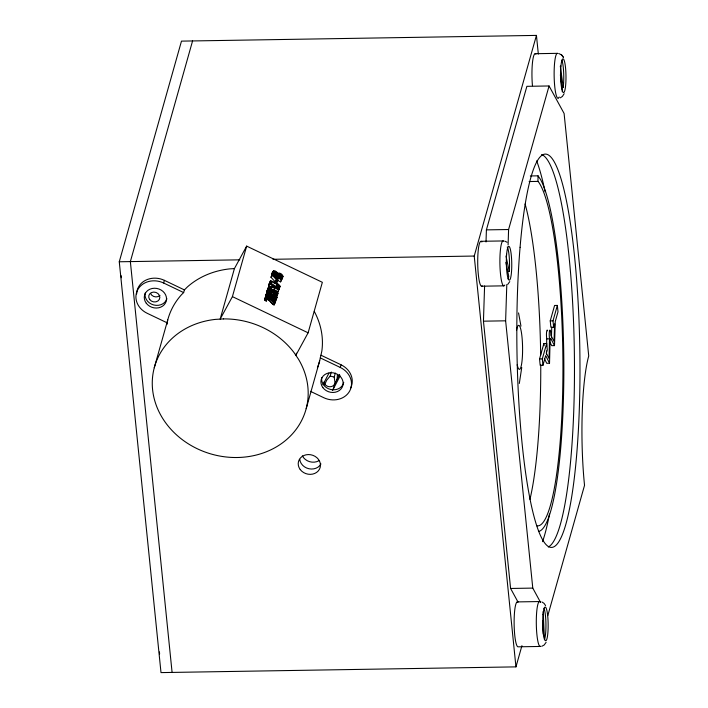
<?xml version="1.0" encoding="UTF-8"?>
<svg xmlns="http://www.w3.org/2000/svg" width="708" height="708" viewBox="0 0 708 708"><rect width="100%" height="100%" fill="white"/><g stroke="black" fill="none" stroke-linecap="round" stroke-linejoin="round"><path stroke-width="1.06" d="M536.841 525.796A174.195 27.842 89.1 0 0 562.922 375.222A174.195 27.842 89.1 0 0 538.93 182.531L537.956 181.398L538.053 175.832L530.327 175.956M546.417 354.248L546.496 350.956M546.603 346.566L546.726 338.592A5.045 0.805 89.1 0 1 546.585 331.946A5.045 0.805 89.1 0 1 547.62 330.848M549.824 342.017L551.718 345.663L554.497 345.619L555.258 321.591L558.001 311.803L557.355 305.422L554.585 305.467L550.24 320.874L550.886 327.255L553.665 327.211L554.621 323.875L554.063 341.371L550.842 335.247A5.045 0.805 89.1 0 0 549.673 330.379A5.045 0.805 89.1 0 0 549.505 338.548L549.081 358.584L546.381 353.159L547.302 349.876L546.656 343.495L543.886 343.539L539.54 358.947L540.186 365.328L542.965 365.284L545.7 355.584L549.523 363.257L546.744 363.31L544.355 358.505M549.523 363.257L550.089 340.132A5.045 0.805 89.1 0 0 550.647 338.76L550.7 338.318L554.497 345.619M517.849 601.738L510.592 588.463L483.449 321.175L484.591 285.979M486.015 241.977L486.405 229.879L526.885 86.323L549.063 85.969L564.099 113.457L588.729 355.991A95.527 15.266 89.1 0 0 584.534 485.334L547.806 615.597M540.797 646.218A22.479 3.593 89.1 0 1 536.301 622.686A22.479 3.593 89.1 0 1 540.523 602.331L532.779 588.1L505.627 320.821L506.804 284.519M508.087 244.924L508.592 229.525L549.063 85.969M551.435 337.043L551.744 327.202M507.654 271.465L509.317 271.438L509.362 270.828A16.859 2.69 89.1 0 0 507.247 247.012M276.925 297.599C276.925 295.325 273.863 293.67 271.81 294.307C267.12 288.006 264.367 296.448 271.368 295.838C272.244 297.493 275.527 299.599 276.925 297.599L275.748 299.767L276.97 297.236M281.678 277.899L281.297 279.226C285.297 276.554 281.014 272.146 277.766 273.182C273.067 266.889 270.314 275.324 277.315 274.722C278.191 276.377 281.483 278.474 282.881 276.483M521.752 367.505L519.3 383.479M266.465 296.776L265.677 295.307L266.712 294.192M272.084 275.288L271.624 274.182L272.306 273.155M266.296 299.05C269.863 299.431 271.014 303.723 274.031 304.98L275.208 302.82C272.191 301.564 271.04 297.272 267.474 296.882L266.889 297.723L267.403 298.926L266.226 301.086L264.624 299.696L264.765 298.581L265.65 298.13M561.541 87.323L563.205 87.296L563.276 86.792A16.859 2.69 89.1 0 0 561.869 60.233M269.447 289.165L269.075 290.351L271.881 291.687L271.996 290.006L270.226 288.899L268.659 290.607M278.607 287.749L278.571 289.209C283.554 283.943 273.04 282.271 270.615 280.492L268.943 284.395L270.615 280.492M278.802 286.2L277.899 284.766L271.447 281.651L270.27 283.811C273.385 282.625 278.439 291.103 278.802 286.2L278.271 286.855L279.483 287.439L279.925 286.634M276.766 292.616L276.492 293.891L272.943 292.2L273.359 290.926C274.925 289.829 278.2 292.422 275.978 294.059M276.678 294.873L276.624 295.802C280.049 293.094 275.748 288.846 272.704 290.032C270.553 286.032 266.474 288.758 266.615 292.661L268.465 288.377M183.646 292.572L181.46 294.74A78.668 68.508 15.7 0 0 167.752 319.901L167.159 322.83L147.158 313.272A19.665 17.125 15.7 0 1 137.741 289.696A19.665 17.125 15.7 0 1 163.645 283.014L183.646 292.572L184.399 289.917L187.461 286.873A78.668 68.508 15.7 0 1 229.613 268.89L234.41 268.598L246.658 246.119L322.352 282.306L308.113 332.813L295.864 355.301L296.457 353.195M167.079 324.282L167.495 322.228M306.183 408.666L319.671 360.815L321.839 351.124A78.668 68.508 15.7 0 0 314.29 311.44M324.583 384.798L326.715 380.178L330.194 376.028L331.317 372.036M521.938 645.661L515.955 666.874L160.999 672.6L119.271 261.774L181.478 41.126L536.443 35.4L538.337 54.074M192.576 40.94L130.361 261.597L172.088 672.423M163.645 283.014L164.398 280.35L184.399 289.917M154.256 367.753L167.752 319.901M234.41 268.598L220.161 319.113L232.41 296.625L246.658 246.119M275.27 281.873L270.96 277.253L272.315 274.465L277.58 276.978L277.748 276.377L278.784 276.872L278.607 277.474L281.908 279.049L280.554 281.864L277.253 280.288M269.005 286.2L267.615 289.112L269.005 286.2L273.607 286.926L269.748 283.572L269.943 282.864L274.81 287.129L279.058 289.156L277.695 291.988L279.058 289.156M272.315 274.465L272.137 275.085L276.447 279.713L277.801 280.359L276.616 282.519M270.359 284.156L271.447 281.651M275.651 282.005L276.191 280.094L277.359 280.651L276.819 282.563L275.651 282.005L274.863 283.448M277.394 277.633L276.916 279.333L273.642 275.837L277.394 277.633L276.607 279.076M277.801 280.359L278.43 278.129L281.731 279.704M275.208 302.82L276.085 299.696L274.987 299.174L274.288 301.661C272.58 298.847 266.19 292.342 264.633 298.9M274.031 304.98L274.615 302.9M280.554 281.864L281.908 279.049M276.607 296.528L277.801 293.634M335.238 384.17L334.203 377.09L335.327 373.107M332.362 390.497A5.62 4.894 15.7 0 0 333.114 389.444L334.61 384.134L339.619 374.417M310.449 391.329L323.777 397.71A19.665 17.125 15.7 0 0 349.69 391.02A19.665 17.125 15.7 0 0 340.265 367.452L341.017 364.788L321.016 355.23M515.955 666.874L474.227 256.048L536.443 35.4M542.965 365.284L542.31 358.903L546.656 343.495M553.665 327.211L553.01 320.83L557.355 305.422M337.052 379.541L337.451 374.461M564.152 93.695L562.409 96.43L560.285 97.837M265.942 296.422L266.022 298.307L264.845 300.475M509.76 281.598L507.786 284.359M546.125 642.333L544.142 645.032L541.868 646.245M322.928 384.798L328.937 373.143M333.114 389.444L340.123 375.851M271.668 273.846L273.2 271.146M271.624 274.182L272.801 272.022M271.677 274.536L273.483 270.987M272.668 273.067L273.846 270.907M271.837 274.908L273.014 272.739M270.96 277.253L273.261 273.129M273.624 273.155L274.403 271.722L277.332 273.43L274.987 273.669L273.801 272.527L274.403 271.722M272.81 274.934L273.589 273.5M273.757 273.943L274.934 271.775M272.801 275.996L273.987 273.837M273.651 275.58L275.545 272.005M269.943 282.864L268.571 285.74L269.748 283.572M274.164 275.863L276.093 272.297M275.775 274.049L276.554 272.607M274.846 276.138L275.633 274.695M266.996 291.315L268.659 288.174M276.173 274.412L276.961 272.978M267.288 290.546L268.934 288.014M275.439 276.262L276.217 274.828M269.314 287.935L267.757 290.174M265.721 294.962L267.243 292.262M275.97 276.262L276.757 274.819M265.677 295.307L266.854 293.139M265.73 295.661L267.527 292.112M276.536 276.164L277.315 274.722M265.881 296.024L267.058 293.864M268.978 290.351L269.766 288.908M269.19 290.315L269.969 288.873M264.58 299.263L268.049 292.953L269.589 293.121L271.376 294.546L269.031 294.785L268.058 294.05L268.049 292.953M269.438 290.342L270.226 288.899M276.492 277.465L277.669 275.306M265.279 298.201L266.456 296.041M264.624 299.696L265.801 297.537M267.668 294.28L268.447 292.838M277.775 275.456L278.563 274.014L279.403 273.881L281.908 275.571C281.607 277.625 278.368 275.589 277.757 274.465L278.563 274.014M266.854 296.059L267.642 294.616M277.828 276.049L279.005 273.89M269.668 291.289L270.845 289.13M277.394 277.297L278.182 275.854M267.81 295.059L268.987 292.9M278.226 276.04L279.403 273.881M267.243 296.395L268.031 294.953M275.014 282.253L276.447 279.713M279.837 273.987L278.66 276.147L279.2 276.368L280.377 274.208M266.686 298.325L267.474 296.882M268.81 294.563L269.589 293.121M270.783 290.988L271.571 289.554M267.005 298.183L265.827 300.342L266.226 301.086M266.845 299.103L268.022 296.944M270.642 291.926L271.819 289.767M266.022 300.75L267.199 298.581M268.208 296.979L270.137 293.413M270.819 292.165L271.996 290.006M276.571 282.094L277.359 280.651M278.766 278.2L279.554 276.757M271.385 291.873L272.164 290.43M267.571 299.378L268.748 297.218M269.421 295.891L270.606 293.723M271.314 292.369L272.093 290.926M268.89 297.254L269.677 295.811M279.934 276.793L281.111 274.633M279.35 278.448L280.138 277.005M270.226 295.537L271.005 294.094M269.483 297.387L270.27 295.944M280.846 276.536L281.634 275.102M268.314 299.794L269.491 297.634M278.872 289.829L274.757 287.864L273.58 290.023L271.598 289.722M279.925 278.625L280.704 277.191M270.014 297.378L270.801 295.935M272.872 292.112L273.66 290.669M275.863 286.483L277.04 284.324M272.81 292.758L273.987 290.599M280.457 278.731L281.244 277.288M269.005 300.307L271.368 295.838M273.173 292.793L274.35 290.625M280.934 278.74L281.713 277.297M271.713 296.422L270.536 298.581L270.182 297.997M274.766 290.758L273.589 292.917L274.545 293.377L275.722 291.218M276.722 286.926L277.899 284.766M280.961 279.394L282.138 277.226M281.749 278.279L282.926 276.12M271.828 296.572L272.607 295.13L273.447 294.997L275.961 296.696C275.651 298.741 272.412 296.705 271.801 295.581L272.607 295.13M277.058 287.129L278.235 284.97M269.766 301.006L270.943 298.847M272.261 296.448L273.049 295.006M274.084 293.139L275.262 290.97M277.324 287.342L278.501 285.182M271.049 299.13L272.226 296.971M272.27 297.156L273.447 294.997M277.509 287.563L278.686 285.404M277.094 289.014L278.81 285.643M273.89 295.103L272.704 297.263L273.978 297.909L275.155 295.749M277.403 288.731L278.846 285.908M274.89 293.616L276.067 291.457M272.863 297.466L271.686 299.626L273.005 300.289L274.589 300.581L275.766 298.422M270.713 302.015L271.89 299.856M273.253 297.484L274.43 295.325M276.341 291.714L275.385 294.174L276.562 292.006M279.147 287.386L279.925 285.944M272.421 300.042L273.598 297.873M275.536 294.475L276.713 292.315M278.793 288.457L279.979 286.289M273.005 300.289L274.182 298.13M271.704 303.148L272.881 300.989M274.89 297.661L275.678 296.218M273.571 300.466L274.757 298.307M277.076 294.147L277.855 292.714M276.713 295.307L277.89 293.147M274.111 300.564L275.288 298.404M273.81 301.334L274.987 299.174M272.686 304.343L273.863 302.174M275.394 299.785L276.908 296.856M275.598 300.095L276.775 297.935M274.908 301.865L276.085 299.696M535.124 53.711L557.311 53.348M529.124 181.54L537.956 181.398M486.405 229.879L508.592 229.525M481.113 241.295L503.3 240.941M119.271 261.774L239.826 259.836M272.996 259.296L474.227 256.048M481.52 286.209L503.707 285.846M483.449 321.175L505.627 320.821M550.24 320.874L553.01 320.83M546.797 338.884L549.567 338.84M539.54 358.947L542.31 358.903M510.592 588.463L532.779 588.1M517.212 601.906L539.39 601.552M540.425 646.448L518.247 646.811A22.479 3.593 89.1 0 1 514.123 623.04A22.479 3.593 89.1 0 1 517.964 602.189M268.792 286.952L274.757 287.864M558.754 53.507L561.435 54.826M330.194 376.028L334.203 377.09M504.742 241.101L507.052 242.242M266.022 298.307L267.403 298.926M270.129 282.235L271.146 282.722M267.792 290.501L277.386 295.086M232.41 296.625L308.113 332.813M320.264 357.885L340.265 367.452M541.903 601.95L544.063 603.375L545.585 605.606M274.368 274.164L274.916 274.456M268.412 295.28L268.96 295.572M561.621 54.994L563.462 57.543M561.072 54.516L561.975 55.295M538.053 175.832L540.514 179.487A179.814 28.736 89.1 0 1 563.825 375.744A179.814 28.736 89.1 0 1 538.452 531.451M562.444 55.826L563.17 56.914M505.955 255.986L509.317 271.438M505.91 262.456L508.751 276.324A16.859 2.69 89.1 0 1 508.07 279.005M518.539 312.918L520.964 326.131M560.311 66.127L563.205 87.296M560.373 74.818L562.453 91.022A16.859 2.69 89.1 0 1 562.196 91.686M543.886 343.539L544.098 345.672M543.195 611.491L544.434 639.722A16.859 2.69 89.1 0 0 545.939 624.058A16.859 2.69 89.1 0 0 543.974 608.252M542.673 621.093L543.195 634.218M504.813 285.032A22.479 3.593 89.1 0 1 499.936 264.819A22.479 3.593 89.1 0 1 503.68 241.162M482.272 285.908A22.479 3.593 89.1 0 1 477.714 262.827A22.479 3.593 89.1 0 1 481.865 241.977M558.532 98.12A22.479 3.593 89.1 0 1 554.152 76.269A22.479 3.593 89.1 0 1 557.692 53.427M559.249 97.049A22.479 3.593 89.1 0 1 558.895 97.704M532.451 85.721A22.479 3.593 89.1 0 1 532.496 62.384A22.479 3.593 89.1 0 1 535.885 54.109M159.619 653.944A16.859 2.69 89.1 0 1 159.433 651.944M121.404 277.766A16.859 2.69 89.1 0 1 121.227 275.766M536.655 160.875A207.913 33.232 89.1 0 1 545.063 191.664M549.452 514.07A207.913 33.232 89.1 0 1 542.54 541.673M541.593 154.548A196.674 31.435 89.1 0 1 574.303 349.186A196.674 31.435 89.1 0 1 548.293 546.983M136.662 293.926A19.665 17.125 15.7 0 1 164.398 280.35M319.671 360.815A78.668 68.508 15.7 0 1 317.423 367.62M166.911 298.732A11.239 9.788 15.7 0 1 153.733 304.971A11.239 9.788 15.7 0 1 145.184 293.059M341.017 364.788A19.665 17.125 15.7 0 1 350.433 388.365M343.743 382.347A11.239 9.788 15.7 0 1 330.84 389.524A11.239 9.788 15.7 0 1 321.804 377.497M516.521 330.548A22.001 3.513 89.1 0 1 521.336 331.99A22.001 3.513 89.1 0 1 521.911 361.992A22.001 3.513 89.1 0 1 517.176 364.735M320.954 463.935A11.239 9.788 15.7 0 1 308.945 468.749A11.239 9.788 15.7 0 1 299.75 459.324M159.973 295.413A5.62 4.894 15.7 0 1 150.468 293.342M334.61 384.134A5.62 4.894 15.7 0 1 328.662 386.63A5.62 4.894 15.7 0 1 323.99 381.975M525.106 203.975A174.195 27.842 89.1 0 1 540.673 355.274M540.753 364.912A174.195 27.842 89.1 0 1 529.947 499.379M318.848 460.784A11.239 9.788 15.7 0 1 302.351 455.855M223.454 318.91L215.374 319.397A78.668 68.508 15.7 0 0 155.654 403.604A78.668 68.508 15.7 0 0 260.659 453.81A78.668 68.508 15.7 0 0 298.422 359.106L294.103 352.69A78.668 68.508 15.7 0 0 223.454 318.91M506.627 254.287A16.859 2.69 89.1 0 0 509.202 280.147A16.859 2.69 89.1 0 0 511.318 255.482A16.859 2.69 89.1 0 0 506.627 254.287M560.922 66.092A16.859 2.69 89.1 0 0 563.32 92.527A16.859 2.69 89.1 0 0 565.612 68.57A16.859 2.69 89.1 0 0 560.922 66.092M543.063 614.641A16.859 2.69 89.1 0 0 545.567 640.74A16.859 2.69 89.1 0 0 547.744 616.358A16.859 2.69 89.1 0 0 543.063 614.641M520.079 247.278A196.674 31.435 89.1 0 0 550.558 547.337A196.674 31.435 89.1 0 0 574.675 257.739A196.674 31.435 89.1 0 0 520.079 247.278M146.273 303.219A11.239 9.788 15.7 0 0 165.495 302.962A11.239 9.788 15.7 0 0 154.433 288.245A11.239 9.788 15.7 0 0 146.273 303.219M322.901 387.657A11.239 9.788 15.7 0 0 342.114 387.4A11.239 9.788 15.7 0 0 331.061 372.682A11.239 9.788 15.7 0 0 322.901 387.657M300.236 469.563A11.239 9.788 15.7 0 0 319.45 469.254A11.239 9.788 15.7 0 0 308.334 454.563A11.239 9.788 15.7 0 0 300.236 469.563M149.724 299.581A5.62 4.894 15.7 0 0 159.327 299.422A5.62 4.894 15.7 0 0 153.769 292.077A5.62 4.894 15.7 0 0 149.724 299.581"/></g></svg>
